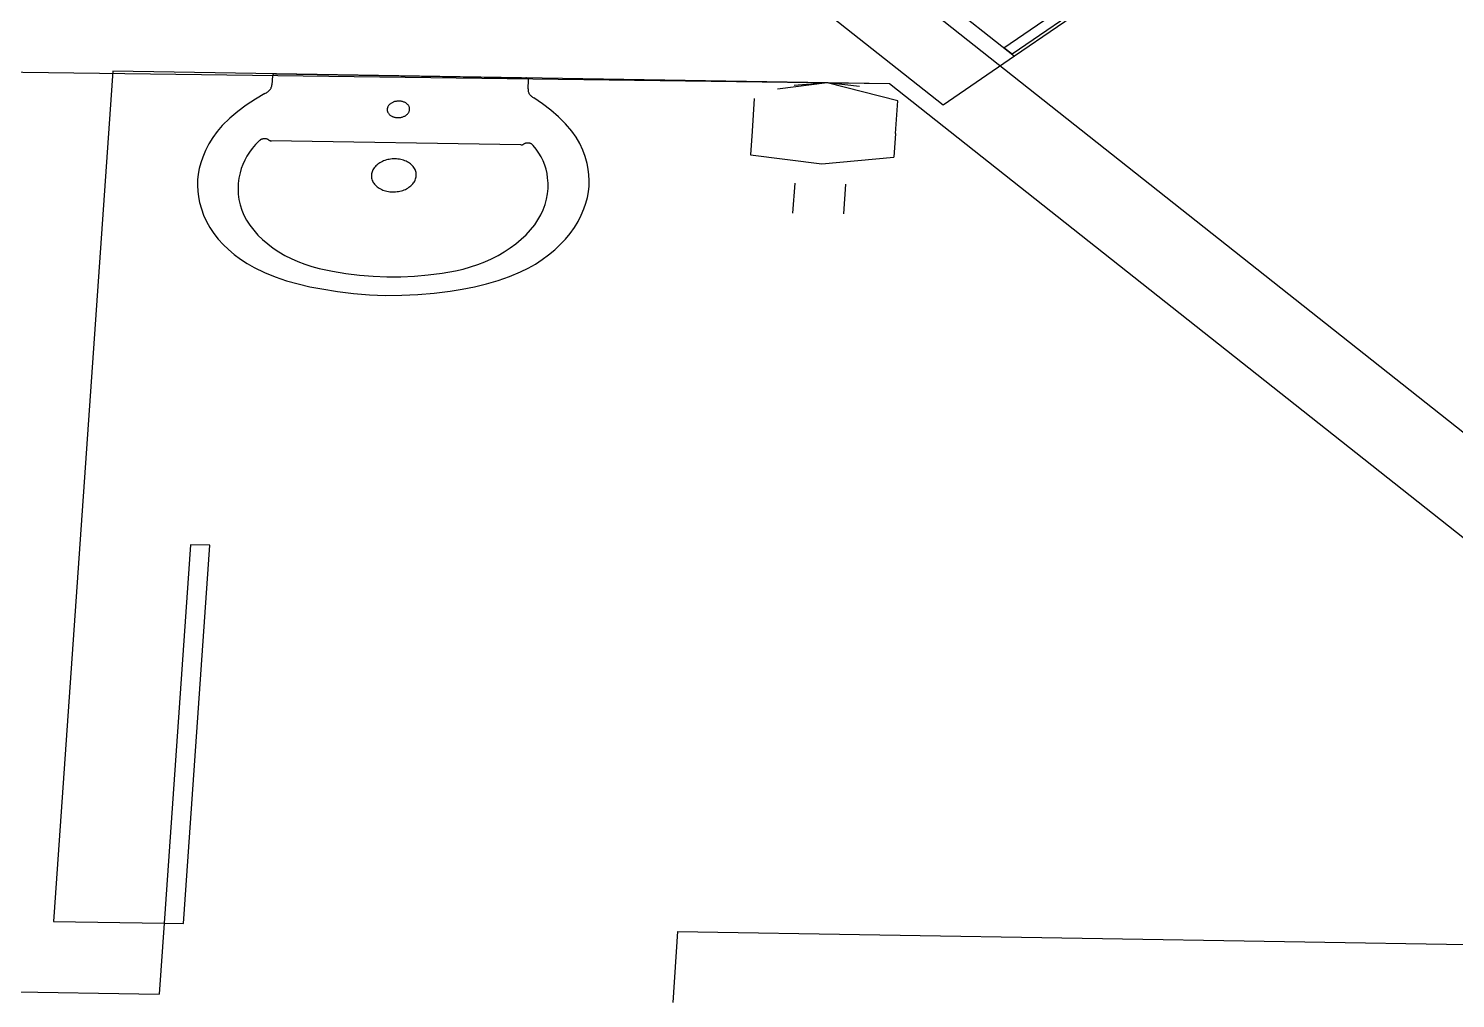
# Model space of a CAD drawing. Extents: x -68 to 264, y 51 to 115.
# Drawn here: x -28.778 to -26.235, y 75.263 to 76.991 of the extents above; entities that cross this region are included whole.
import ezdxf

# ---------------------------------------------------------------- set-up
doc = ezdxf.new("R2010")
doc.units = 0
doc.layers.get('0').update_dxf_attribs({"linetype": 'CONTINUOUS'})

msp = doc.modelspace()

# ---------------------------------------------------------------- linework, layer by layer
for p, q in [((-27.1484, 76.8541), (-34.0258, 82.2984)), ((-33.7963, 82.303), (-27.0213, 76.9412)), ((-24.7687, 75.1208), (-33.8097, 82.2763)), ((-19.662, 81.9856), (-27.0213, 76.9412)), ((-27.0402, 76.9562), (-26.7978, 77.1223)), ((-26.7832, 77.1108), (-27.0256, 76.9447)), ((-27.2437, 76.892), (-33.8853, 76.9791)), ((-27.0213, 76.9412), (-27.1484, 76.8541)), ((-27.0256, 76.9447), (-27.0402, 76.9562)), ((-28.6278, 76.9146), (-28.7335, 75.4)), ((-27.2437, 76.892), (-28.6278, 76.9146)), ((-28.3451, 76.8869), (-28.3447, 76.888)), ((-28.3447, 76.888), (-28.3445, 76.8892)), ((-28.3445, 76.8892), (-28.3444, 76.8904)), ((-28.3433, 76.9064), (-28.3444, 76.8904)), ((-28.3432, 76.9069), (-28.3433, 76.9067)), ((-28.3433, 76.9067), (-28.3433, 76.9064)), ((-28.3431, 76.9073), (-28.3432, 76.9071)), ((-28.3432, 76.9071), (-28.3432, 76.9069)), ((-28.343, 76.9075), (-28.3431, 76.9073)), ((-28.3428, 76.9078), (-28.343, 76.9075)), ((-28.3427, 76.908), (-28.3428, 76.9078)), ((-28.3425, 76.9082), (-28.3427, 76.908)), ((-28.3423, 76.9084), (-28.3425, 76.9082)), ((-28.3421, 76.9085), (-28.3423, 76.9084)), ((-28.3419, 76.9087), (-28.3421, 76.9085)), ((-28.3417, 76.9089), (-28.3419, 76.9087)), ((-28.3415, 76.909), (-28.3417, 76.9089)), ((-28.3412, 76.9092), (-28.3415, 76.909)), ((-28.3409, 76.9093), (-28.3412, 76.9092)), ((-28.3407, 76.9094), (-28.3409, 76.9093)), ((-28.3404, 76.9095), (-28.3407, 76.9094)), ((-28.3401, 76.9096), (-28.3404, 76.9095)), ((-28.3398, 76.9097), (-28.3401, 76.9096)), ((-28.3395, 76.9097), (-28.3398, 76.9097)), ((-28.3392, 76.9098), (-28.3395, 76.9097)), ((-28.3389, 76.9098), (-28.3392, 76.9098)), ((-28.3386, 76.9098), (-28.3389, 76.9098)), ((-28.3383, 76.9098), (-28.3386, 76.9098)), ((-28.3379, 76.9098), (-28.3383, 76.9098)), ((-28.3379, 76.9098), (-27.8918, 76.9025)), ((-27.8914, 76.9025), (-27.8918, 76.9025)), ((-27.8911, 76.9025), (-27.8914, 76.9025)), ((-27.8908, 76.9025), (-27.8911, 76.9025)), ((-27.8905, 76.9025), (-27.8908, 76.9025)), ((-27.8902, 76.9024), (-27.8905, 76.9025)), ((-27.8899, 76.9023), (-27.8902, 76.9024)), ((-27.8896, 76.9023), (-27.8899, 76.9023)), ((-27.8894, 76.9022), (-27.8896, 76.9023)), ((-27.8891, 76.902), (-27.8894, 76.9022)), ((-27.8888, 76.9019), (-27.8891, 76.902)), ((-27.8886, 76.9018), (-27.8888, 76.9019)), ((-27.8884, 76.9016), (-27.8886, 76.9018)), ((-27.8881, 76.9015), (-27.8884, 76.9016)), ((-27.8879, 76.9013), (-27.8881, 76.9015)), ((-27.888, 76.8829), (-27.8869, 76.8991)), ((-27.8878, 76.9011), (-27.8879, 76.9013)), ((-27.8876, 76.901), (-27.8878, 76.9011)), ((-27.8874, 76.9008), (-27.8876, 76.901)), ((-27.8873, 76.9006), (-27.8874, 76.9008)), ((-27.8872, 76.9003), (-27.8873, 76.9006)), ((-27.8871, 76.9001), (-27.8872, 76.9003)), ((-27.887, 76.8999), (-27.8871, 76.9001)), ((-27.8869, 76.8997), (-27.887, 76.8999)), ((-27.8869, 76.8995), (-27.8869, 76.8997)), ((-27.8869, 76.8992), (-27.8869, 76.8995)), ((-27.8869, 76.8991), (-27.8869, 76.8992)), ((-27.355, 76.8938), (-27.4437, 76.8823)), ((-27.355, 76.8938), (-27.4136, 76.8889)), ((-27.2972, 76.887), (-27.355, 76.8938)), ((-27.2292, 76.8615), (-27.355, 76.8938)), ((-25.288, 75.3438), (-27.2437, 76.892)), ((-20.5818, 71.6182), (-27.2437, 76.892)), ((-28.3739, 76.8649), (-28.3901, 76.8542)), ((-28.3569, 76.8748), (-28.3739, 76.8649)), ((-28.3569, 76.8748), (-28.3556, 76.8755)), ((-28.3556, 76.8755), (-28.3543, 76.8762)), ((-28.3543, 76.8762), (-28.3531, 76.8769)), ((-28.3531, 76.8769), (-28.3519, 76.8777)), ((-28.3519, 76.8777), (-28.3508, 76.8786)), ((-28.3508, 76.8786), (-28.3498, 76.8795)), ((-28.3498, 76.8795), (-28.3489, 76.8805)), ((-28.3489, 76.8805), (-28.348, 76.8815)), ((-28.348, 76.8815), (-28.3472, 76.8825)), ((-28.3472, 76.8825), (-28.3466, 76.8836)), ((-28.3466, 76.8836), (-28.346, 76.8846)), ((-28.346, 76.8846), (-28.3455, 76.8858)), ((-28.3455, 76.8858), (-28.3451, 76.8869)), ((-27.888, 76.8829), (-27.888, 76.8818)), ((-27.888, 76.8818), (-27.888, 76.8806)), ((-27.888, 76.8806), (-27.8878, 76.8794)), ((-27.8878, 76.8794), (-27.8876, 76.8783)), ((-27.8876, 76.8783), (-27.8872, 76.8772)), ((-27.8872, 76.8772), (-27.8868, 76.8761)), ((-27.8868, 76.8761), (-27.8863, 76.875)), ((-27.8863, 76.875), (-27.8856, 76.8739)), ((-27.8856, 76.8739), (-27.8849, 76.8729)), ((-27.8849, 76.8729), (-27.8841, 76.8719)), ((-27.8841, 76.8719), (-27.8832, 76.871)), ((-27.8832, 76.871), (-27.8822, 76.8701)), ((-27.8822, 76.8701), (-27.8812, 76.8692)), ((-27.8812, 76.8692), (-27.8801, 76.8684)), ((-27.8801, 76.8684), (-27.8789, 76.8677)), ((-27.8789, 76.8677), (-27.8776, 76.867)), ((-27.862, 76.8565), (-27.8776, 76.867)), ((-27.4848, 76.8657), (-27.4888, 76.8077)), ((-28.4054, 76.8428), (-28.4196, 76.8307)), ((-28.3901, 76.8542), (-28.4054, 76.8428)), ((-28.1389, 76.8469), (-28.139, 76.8459)), ((-28.139, 76.8459), (-28.1389, 76.845)), ((-28.1388, 76.8478), (-28.1389, 76.8469)), ((-28.1389, 76.845), (-28.1388, 76.844)), ((-28.1386, 76.8488), (-28.1388, 76.8478)), ((-28.1388, 76.844), (-28.1385, 76.8431)), ((-28.1384, 76.8497), (-28.1386, 76.8488)), ((-28.1385, 76.8431), (-28.1382, 76.8421)), ((-28.138, 76.8507), (-28.1384, 76.8497)), ((-28.1382, 76.8421), (-28.1378, 76.8412)), ((-28.1376, 76.8516), (-28.138, 76.8507)), ((-28.1378, 76.8412), (-28.1373, 76.8403)), ((-28.137, 76.8525), (-28.1376, 76.8516)), ((-28.1373, 76.8403), (-28.1368, 76.8395)), ((-28.1364, 76.8533), (-28.137, 76.8525)), ((-28.1368, 76.8395), (-28.1361, 76.8387)), ((-28.1358, 76.8542), (-28.1364, 76.8533)), ((-28.1361, 76.8387), (-28.1354, 76.8379)), ((-28.135, 76.855), (-28.1358, 76.8542)), ((-28.1354, 76.8379), (-28.1347, 76.8371)), ((-28.1342, 76.8558), (-28.135, 76.855)), ((-28.1347, 76.8371), (-28.1338, 76.8364)), ((-28.1333, 76.8565), (-28.1342, 76.8558)), ((-28.1324, 76.8572), (-28.1333, 76.8565)), ((-28.1314, 76.8578), (-28.1324, 76.8572)), ((-28.1303, 76.8584), (-28.1314, 76.8578)), ((-28.1292, 76.859), (-28.1303, 76.8584)), ((-28.1281, 76.8594), (-28.1292, 76.859)), ((-28.1269, 76.8599), (-28.1281, 76.8594)), ((-28.1257, 76.8603), (-28.1269, 76.8599)), ((-28.1244, 76.8606), (-28.1257, 76.8603)), ((-28.1232, 76.8608), (-28.1244, 76.8606)), ((-28.1219, 76.861), (-28.1232, 76.8608)), ((-28.1206, 76.8612), (-28.1219, 76.861)), ((-28.1193, 76.8612), (-28.1206, 76.8612)), ((-28.118, 76.8613), (-28.1193, 76.8612)), ((-28.1167, 76.8612), (-28.118, 76.8613)), ((-28.1154, 76.8611), (-28.1167, 76.8612)), ((-28.1141, 76.8609), (-28.1154, 76.8611)), ((-28.1128, 76.8607), (-28.1141, 76.8609)), ((-28.1116, 76.8604), (-28.1128, 76.8607)), ((-28.1104, 76.86), (-28.1116, 76.8604)), ((-28.1092, 76.8596), (-28.1104, 76.86)), ((-28.1081, 76.8591), (-28.1092, 76.8596)), ((-28.107, 76.8586), (-28.1081, 76.8591)), ((-28.106, 76.858), (-28.107, 76.8586)), ((-28.105, 76.8574), (-28.106, 76.858)), ((-28.1041, 76.8567), (-28.105, 76.8574)), ((-28.1046, 76.8366), (-28.1037, 76.8374)), ((-28.1033, 76.856), (-28.1041, 76.8567)), ((-28.1037, 76.8374), (-28.1029, 76.8381)), ((-28.1025, 76.8552), (-28.1033, 76.856)), ((-28.1029, 76.8381), (-28.1022, 76.8389)), ((-28.1018, 76.8544), (-28.1025, 76.8552)), ((-28.1022, 76.8389), (-28.1015, 76.8398)), ((-28.1012, 76.8536), (-28.1018, 76.8544)), ((-28.1015, 76.8398), (-28.1009, 76.8406)), ((-28.1006, 76.8528), (-28.1012, 76.8536)), ((-28.1009, 76.8406), (-28.1004, 76.8415)), ((-28.1001, 76.8519), (-28.1006, 76.8528)), ((-28.1004, 76.8415), (-28.0999, 76.8424)), ((-28.0997, 76.851), (-28.1001, 76.8519)), ((-28.0999, 76.8424), (-28.0996, 76.8434)), ((-28.0994, 76.85), (-28.0997, 76.851)), ((-28.0996, 76.8434), (-28.0993, 76.8443)), ((-28.0992, 76.8491), (-28.0994, 76.85)), ((-28.0993, 76.8443), (-28.0991, 76.8453)), ((-28.099, 76.8482), (-28.0992, 76.8491)), ((-28.0991, 76.8453), (-28.099, 76.8462)), ((-28.099, 76.8472), (-28.099, 76.8482)), ((-28.099, 76.8462), (-28.099, 76.8472)), ((-27.8474, 76.8453), (-27.862, 76.8565)), ((-27.8338, 76.8335), (-27.8474, 76.8453)), ((-27.2331, 76.8036), (-27.2292, 76.8615)), ((-28.4329, 76.818), (-28.4417, 76.8074)), ((-28.4196, 76.8307), (-28.4329, 76.818)), ((-28.1338, 76.8364), (-28.1329, 76.8357)), ((-28.1329, 76.8357), (-28.1319, 76.8351)), ((-28.1319, 76.8351), (-28.1309, 76.8345)), ((-28.1309, 76.8345), (-28.1298, 76.834)), ((-28.1298, 76.834), (-28.1287, 76.8335)), ((-28.1287, 76.8335), (-28.1276, 76.8331)), ((-28.1276, 76.8331), (-28.1264, 76.8327)), ((-28.1264, 76.8327), (-28.1251, 76.8324)), ((-28.1251, 76.8324), (-28.1239, 76.8322)), ((-28.1239, 76.8322), (-28.1226, 76.832)), ((-28.1226, 76.832), (-28.1213, 76.8319)), ((-28.1213, 76.8319), (-28.12, 76.8319)), ((-28.12, 76.8319), (-28.1187, 76.8319)), ((-28.1187, 76.8319), (-28.1174, 76.8319)), ((-28.1174, 76.8319), (-28.1161, 76.8321)), ((-28.1161, 76.8321), (-28.1148, 76.8323)), ((-28.1148, 76.8323), (-28.1135, 76.8325)), ((-28.1135, 76.8325), (-28.1123, 76.8329)), ((-28.1123, 76.8329), (-28.111, 76.8332)), ((-28.111, 76.8332), (-28.1099, 76.8337)), ((-28.1099, 76.8337), (-28.1087, 76.8342)), ((-28.1087, 76.8342), (-28.1076, 76.8347)), ((-28.1076, 76.8347), (-28.1066, 76.8353)), ((-28.1066, 76.8353), (-28.1056, 76.8359)), ((-28.1056, 76.8359), (-28.1046, 76.8366)), ((-27.8212, 76.821), (-27.8338, 76.8335)), ((-27.8097, 76.8079), (-27.8212, 76.821)), ((-28.4496, 76.7963), (-28.4566, 76.785)), ((-28.4417, 76.8074), (-28.4496, 76.7963)), ((-28.3674, 76.7901), (-28.3736, 76.7837)), ((-28.367, 76.7905), (-28.3674, 76.7901)), ((-28.3666, 76.7909), (-28.367, 76.7905)), ((-28.3661, 76.7913), (-28.3666, 76.7909)), ((-28.3656, 76.7917), (-28.3661, 76.7913)), ((-28.3651, 76.7921), (-28.3656, 76.7917)), ((-28.3646, 76.7924), (-28.3651, 76.7921)), ((-28.364, 76.7927), (-28.3646, 76.7924)), ((-28.3634, 76.793), (-28.364, 76.7927)), ((-28.3627, 76.7933), (-28.3634, 76.793)), ((-28.3621, 76.7935), (-28.3627, 76.7933)), ((-28.3614, 76.7937), (-28.3621, 76.7935)), ((-28.3608, 76.7939), (-28.3614, 76.7937)), ((-28.3601, 76.794), (-28.3608, 76.7939)), ((-28.3594, 76.7941), (-28.3601, 76.794)), ((-28.3587, 76.7942), (-28.3594, 76.7941)), ((-28.358, 76.7942), (-28.3587, 76.7942)), ((-28.3572, 76.7942), (-28.358, 76.7942)), ((-28.3565, 76.7942), (-28.3572, 76.7942)), ((-28.3558, 76.7941), (-28.3565, 76.7942)), ((-28.3551, 76.7941), (-28.3558, 76.7941)), ((-28.3545, 76.7939), (-28.3551, 76.7941)), ((-28.3538, 76.7938), (-28.3545, 76.7939)), ((-28.3531, 76.7936), (-28.3538, 76.7938)), ((-28.3525, 76.7934), (-28.3531, 76.7936)), ((-28.3519, 76.7931), (-28.3525, 76.7934)), ((-28.3513, 76.7928), (-28.3519, 76.7931)), ((-28.3507, 76.7925), (-28.3513, 76.7928)), ((-28.3502, 76.7922), (-28.3507, 76.7925)), ((-28.3497, 76.7918), (-28.3502, 76.7922)), ((-28.3497, 76.7918), (-28.3495, 76.7917)), ((-28.3495, 76.7917), (-28.3492, 76.7915)), ((-28.3492, 76.7915), (-28.3489, 76.7913)), ((-28.3489, 76.7913), (-28.3487, 76.7912)), ((-28.3487, 76.7912), (-28.3484, 76.7911)), ((-28.3484, 76.7911), (-28.3481, 76.7909)), ((-28.3481, 76.7909), (-28.3478, 76.7908)), ((-28.3478, 76.7908), (-28.3474, 76.7907)), ((-28.3474, 76.7907), (-28.3471, 76.7907)), ((-28.3471, 76.7907), (-28.3467, 76.7906)), ((-27.9011, 76.7833), (-28.3467, 76.7906)), ((-28.3467, 76.7906), (-28.3464, 76.7906)), ((-28.3464, 76.7906), (-28.3461, 76.7905)), ((-28.3461, 76.7905), (-28.3458, 76.7905)), ((-28.3458, 76.7905), (-28.3454, 76.7905)), ((-28.3454, 76.7905), (-28.3451, 76.7905)), ((-27.8926, 76.7861), (-27.8933, 76.7859)), ((-27.892, 76.7862), (-27.8926, 76.7861)), ((-27.8913, 76.7864), (-27.892, 76.7862)), ((-27.8906, 76.7865), (-27.8913, 76.7864)), ((-27.8899, 76.7866), (-27.8906, 76.7865)), ((-27.8892, 76.7866), (-27.8899, 76.7866)), ((-27.8885, 76.7866), (-27.8892, 76.7866)), ((-27.8877, 76.7866), (-27.8885, 76.7866)), ((-27.887, 76.7865), (-27.8877, 76.7866)), ((-27.8863, 76.7864), (-27.887, 76.7865)), ((-27.8857, 76.7863), (-27.8863, 76.7864)), ((-27.885, 76.7861), (-27.8857, 76.7863)), ((-27.8843, 76.7859), (-27.885, 76.7861)), ((-27.8024, 76.797), (-27.8097, 76.8079)), ((-27.796, 76.7857), (-27.8024, 76.797)), ((-27.4888, 76.8077), (-27.4917, 76.7653)), ((-27.2331, 76.8036), (-27.236, 76.7612)), ((-28.4676, 76.7614), (-28.4711, 76.7515)), ((-28.4626, 76.7733), (-28.4676, 76.7614)), ((-28.4566, 76.785), (-28.4626, 76.7733)), ((-28.389, 76.7632), (-28.3929, 76.7559)), ((-28.3844, 76.7702), (-28.389, 76.7632)), ((-28.3793, 76.7771), (-28.3844, 76.7702)), ((-28.3736, 76.7837), (-28.3793, 76.7771)), ((-27.9011, 76.7833), (-27.9008, 76.7833)), ((-27.9008, 76.7833), (-27.9004, 76.7833)), ((-27.9004, 76.7833), (-27.9001, 76.7833)), ((-27.9001, 76.7833), (-27.8997, 76.7833)), ((-27.8997, 76.7833), (-27.8994, 76.7833)), ((-27.8994, 76.7833), (-27.899, 76.7834)), ((-27.899, 76.7834), (-27.8987, 76.7834)), ((-27.8987, 76.7834), (-27.8984, 76.7835)), ((-27.8984, 76.7835), (-27.8981, 76.7836)), ((-27.8981, 76.7836), (-27.8977, 76.7837)), ((-27.8977, 76.7837), (-27.8974, 76.7838)), ((-27.8974, 76.7838), (-27.8971, 76.784)), ((-27.8971, 76.784), (-27.8968, 76.7841)), ((-27.8968, 76.7841), (-27.8966, 76.7843)), ((-27.8966, 76.7843), (-27.8963, 76.7845)), ((-27.8958, 76.7848), (-27.8963, 76.7845)), ((-27.8952, 76.7851), (-27.8958, 76.7848)), ((-27.8946, 76.7854), (-27.8952, 76.7851)), ((-27.894, 76.7857), (-27.8946, 76.7854)), ((-27.8933, 76.7859), (-27.894, 76.7857)), ((-27.8837, 76.7857), (-27.8843, 76.7859)), ((-27.8831, 76.7855), (-27.8837, 76.7857)), ((-27.8825, 76.7852), (-27.8831, 76.7855)), ((-27.8819, 76.7849), (-27.8825, 76.7852)), ((-27.8814, 76.7846), (-27.8819, 76.7849)), ((-27.8809, 76.7842), (-27.8814, 76.7846)), ((-27.8804, 76.7838), (-27.8809, 76.7842)), ((-27.88, 76.7834), (-27.8804, 76.7838)), ((-27.8796, 76.783), (-27.88, 76.7834)), ((-27.8792, 76.7826), (-27.8796, 76.783)), ((-27.8789, 76.7821), (-27.8792, 76.7826)), ((-27.8736, 76.7756), (-27.8789, 76.7821)), ((-27.8688, 76.7688), (-27.8736, 76.7756)), ((-27.8646, 76.7618), (-27.8688, 76.7688)), ((-27.8611, 76.7546), (-27.8646, 76.7618)), ((-27.7906, 76.7741), (-27.796, 76.7857)), ((-27.7862, 76.7623), (-27.7906, 76.7741)), ((-27.7828, 76.7503), (-27.7862, 76.7623)), ((-27.4917, 76.7653), (-27.3648, 76.7494)), ((-27.3648, 76.7494), (-27.236, 76.7612)), ((-28.4738, 76.7415), (-28.4757, 76.7314)), ((-28.4711, 76.7515), (-28.4738, 76.7415)), ((-28.399, 76.741), (-28.401, 76.7334)), ((-28.3962, 76.7486), (-28.399, 76.741)), ((-28.3929, 76.7559), (-28.3962, 76.7486)), ((-28.1659, 76.7353), (-28.1664, 76.7334)), ((-28.1652, 76.7372), (-28.1659, 76.7353)), ((-28.1643, 76.739), (-28.1652, 76.7372)), ((-28.1632, 76.7408), (-28.1643, 76.739)), ((-28.162, 76.7425), (-28.1632, 76.7408)), ((-28.1607, 76.7442), (-28.162, 76.7425)), ((-28.1592, 76.7458), (-28.1607, 76.7442)), ((-28.1575, 76.7474), (-28.1592, 76.7458)), ((-28.1558, 76.7488), (-28.1575, 76.7474)), ((-28.1539, 76.7502), (-28.1558, 76.7488)), ((-28.1519, 76.7515), (-28.1539, 76.7502)), ((-28.1498, 76.7527), (-28.1519, 76.7515)), ((-28.1476, 76.7538), (-28.1498, 76.7527)), ((-28.1453, 76.7547), (-28.1476, 76.7538)), ((-28.1429, 76.7556), (-28.1453, 76.7547)), ((-28.1405, 76.7564), (-28.1429, 76.7556)), ((-28.138, 76.757), (-28.1405, 76.7564)), ((-28.1355, 76.7575), (-28.138, 76.757)), ((-28.1329, 76.7579), (-28.1355, 76.7575)), ((-28.1303, 76.7582), (-28.1329, 76.7579)), ((-28.1277, 76.7583), (-28.1303, 76.7582)), ((-28.1251, 76.7584), (-28.1277, 76.7583)), ((-28.1225, 76.7583), (-28.1251, 76.7584)), ((-28.1199, 76.758), (-28.1225, 76.7583)), ((-28.1173, 76.7577), (-28.1199, 76.758)), ((-28.1148, 76.7572), (-28.1173, 76.7577)), ((-28.1123, 76.7566), (-28.1148, 76.7572)), ((-28.1099, 76.7559), (-28.1123, 76.7566)), ((-28.1076, 76.755), (-28.1099, 76.7559)), ((-28.1054, 76.7541), (-28.1076, 76.755)), ((-28.1032, 76.753), (-28.1054, 76.7541)), ((-28.1012, 76.7519), (-28.1032, 76.753)), ((-28.0992, 76.7506), (-28.1012, 76.7519)), ((-28.0974, 76.7493), (-28.0992, 76.7506)), ((-28.0957, 76.7479), (-28.0974, 76.7493)), ((-28.0942, 76.7463), (-28.0957, 76.7479)), ((-28.0927, 76.7448), (-28.0942, 76.7463)), ((-28.0915, 76.7431), (-28.0927, 76.7448)), ((-28.0904, 76.7414), (-28.0915, 76.7431)), ((-28.0894, 76.7396), (-28.0904, 76.7414)), ((-28.0886, 76.7378), (-28.0894, 76.7396)), ((-28.088, 76.7359), (-28.0886, 76.7378)), ((-28.0875, 76.7341), (-28.088, 76.7359)), ((-27.8581, 76.7472), (-27.8611, 76.7546)), ((-27.8558, 76.7398), (-27.8581, 76.7472)), ((-27.8542, 76.7322), (-27.8558, 76.7398)), ((-27.7807, 76.7403), (-27.7828, 76.7503)), ((-27.7795, 76.7302), (-27.7807, 76.7403)), ((-28.4768, 76.7212), (-28.4771, 76.711)), ((-28.4771, 76.711), (-28.4766, 76.7009)), ((-28.4757, 76.7314), (-28.4768, 76.7212)), ((-28.4044, 76.7144), (-28.4048, 76.7048)), ((-28.4031, 76.7239), (-28.4044, 76.7144)), ((-28.401, 76.7334), (-28.4031, 76.7239)), ((-28.167, 76.7296), (-28.1671, 76.7277)), ((-28.1671, 76.7277), (-28.167, 76.7258)), ((-28.1668, 76.7315), (-28.167, 76.7296)), ((-28.167, 76.7258), (-28.1667, 76.7239)), ((-28.1664, 76.7334), (-28.1668, 76.7315)), ((-28.1667, 76.7239), (-28.1662, 76.722)), ((-28.1662, 76.722), (-28.1656, 76.7201)), ((-28.1656, 76.7201), (-28.1648, 76.7183)), ((-28.1648, 76.7183), (-28.1638, 76.7165)), ((-28.1638, 76.7165), (-28.1627, 76.7148)), ((-28.1627, 76.7148), (-28.1614, 76.7132)), ((-28.1614, 76.7132), (-28.16, 76.7116)), ((-28.16, 76.7116), (-28.1585, 76.7101)), ((-28.1585, 76.7101), (-28.1568, 76.7086)), ((-28.0984, 76.7091), (-28.0966, 76.7105)), ((-28.0966, 76.7105), (-28.095, 76.7121)), ((-28.095, 76.7121), (-28.0935, 76.7137)), ((-28.0935, 76.7137), (-28.0922, 76.7154)), ((-28.0922, 76.7154), (-28.091, 76.7171)), ((-28.091, 76.7171), (-28.0899, 76.7189)), ((-28.0899, 76.7189), (-28.089, 76.7207)), ((-28.089, 76.7207), (-28.0883, 76.7226)), ((-28.0883, 76.7226), (-28.0878, 76.7245)), ((-28.0878, 76.7245), (-28.0874, 76.7264)), ((-28.0872, 76.7322), (-28.0875, 76.7341)), ((-28.0874, 76.7264), (-28.0871, 76.7283)), ((-28.0871, 76.7302), (-28.0872, 76.7322)), ((-28.0871, 76.7283), (-28.0871, 76.7302)), ((-27.8532, 76.7245), (-27.8542, 76.7322)), ((-27.8524, 76.715), (-27.8532, 76.7245)), ((-27.8524, 76.7054), (-27.8524, 76.715)), ((-27.7804, 76.6997), (-27.7793, 76.7098)), ((-27.779, 76.72), (-27.7795, 76.7302)), ((-27.7793, 76.7098), (-27.779, 76.72)), ((-27.4128, 76.7148), (-27.4165, 76.6619)), ((-27.3251, 76.6604), (-27.3215, 76.7134)), ((-28.4766, 76.7009), (-28.4753, 76.6908)), ((-28.4753, 76.6908), (-28.4733, 76.6808)), ((-28.4048, 76.7048), (-28.4044, 76.6952)), ((-28.4044, 76.6952), (-28.4031, 76.6857)), ((-28.4031, 76.6857), (-28.401, 76.6763)), ((-28.1568, 76.7086), (-28.155, 76.7073)), ((-28.155, 76.7073), (-28.153, 76.706)), ((-28.153, 76.706), (-28.151, 76.7049)), ((-28.151, 76.7049), (-28.1488, 76.7038)), ((-28.1488, 76.7038), (-28.1466, 76.7029)), ((-28.1466, 76.7029), (-28.1443, 76.702)), ((-28.1443, 76.702), (-28.1419, 76.7013)), ((-28.1419, 76.7013), (-28.1394, 76.7007)), ((-28.1394, 76.7007), (-28.1369, 76.7002)), ((-28.1369, 76.7002), (-28.1343, 76.6999)), ((-28.1343, 76.6999), (-28.1317, 76.6997)), ((-28.1317, 76.6997), (-28.1291, 76.6996)), ((-28.1291, 76.6996), (-28.1265, 76.6996)), ((-28.1265, 76.6996), (-28.1239, 76.6997)), ((-28.1239, 76.6997), (-28.1213, 76.7)), ((-28.1213, 76.7), (-28.1187, 76.7004)), ((-28.1187, 76.7004), (-28.1162, 76.7009)), ((-28.1162, 76.7009), (-28.1137, 76.7015)), ((-28.1137, 76.7015), (-28.1112, 76.7023)), ((-28.1112, 76.7023), (-28.1089, 76.7032)), ((-28.1089, 76.7032), (-28.1066, 76.7041)), ((-28.1066, 76.7041), (-28.1044, 76.7052)), ((-28.1044, 76.7052), (-28.1023, 76.7064)), ((-28.1023, 76.7064), (-28.1003, 76.7077)), ((-28.1003, 76.7077), (-28.0984, 76.7091)), ((-27.8577, 76.6769), (-27.8551, 76.6863)), ((-27.8551, 76.6863), (-27.8534, 76.6958)), ((-27.8534, 76.6958), (-27.8524, 76.7054)), ((-27.7849, 76.6795), (-27.7822, 76.6896)), ((-27.7822, 76.6896), (-27.7804, 76.6997)), ((-28.4733, 76.6808), (-28.4701, 76.6693)), ((-28.4701, 76.6693), (-28.466, 76.658)), ((-28.401, 76.6763), (-28.398, 76.6671)), ((-28.398, 76.6671), (-28.3943, 76.658)), ((-27.8653, 76.6584), (-27.8611, 76.6676)), ((-27.8611, 76.6676), (-27.8577, 76.6769)), ((-27.7931, 76.6583), (-27.7884, 76.6696)), ((-27.7884, 76.6696), (-27.7849, 76.6795)), ((-28.466, 76.658), (-28.4609, 76.647)), ((-28.4609, 76.647), (-28.4548, 76.6362)), ((-28.4548, 76.6362), (-28.4479, 76.6257)), ((-28.3943, 76.658), (-28.3897, 76.6491)), ((-28.3897, 76.6491), (-28.3836, 76.64)), ((-28.3836, 76.64), (-28.3768, 76.6312)), ((-27.8834, 76.6319), (-27.876, 76.6408)), ((-27.876, 76.6408), (-27.8703, 76.6495)), ((-27.8703, 76.6495), (-27.8653, 76.6584)), ((-27.8129, 76.6257), (-27.8054, 76.6363)), ((-27.8054, 76.6363), (-27.7988, 76.6471)), ((-27.7988, 76.6471), (-27.7931, 76.6583)), ((-28.4479, 76.6257), (-28.44, 76.6156)), ((-28.44, 76.6156), (-28.4313, 76.6059)), ((-28.3768, 76.6312), (-28.3692, 76.6227)), ((-28.3692, 76.6227), (-28.3609, 76.6146)), ((-28.3609, 76.6146), (-28.3519, 76.6069)), ((-27.9096, 76.6072), (-27.9002, 76.6151)), ((-27.9002, 76.6151), (-27.8915, 76.6233)), ((-27.8915, 76.6233), (-27.8834, 76.6319)), ((-27.8305, 76.6057), (-27.8213, 76.6155)), ((-27.8213, 76.6155), (-27.8129, 76.6257)), ((-28.4313, 76.6059), (-28.4218, 76.5967)), ((-28.4218, 76.5967), (-28.4115, 76.5879)), ((-28.4115, 76.5879), (-28.4004, 76.5796)), ((-28.3519, 76.6069), (-28.3423, 76.5996)), ((-28.3423, 76.5996), (-28.332, 76.5928)), ((-28.332, 76.5928), (-28.3212, 76.5865)), ((-28.3212, 76.5865), (-28.3099, 76.5807)), ((-27.953, 76.5805), (-27.9414, 76.5865)), ((-27.9414, 76.5865), (-27.9303, 76.5929)), ((-27.9303, 76.5929), (-27.9197, 76.5999)), ((-27.9197, 76.5999), (-27.9096, 76.6072)), ((-27.8628, 76.579), (-27.8513, 76.5874)), ((-27.8513, 76.5874), (-27.8405, 76.5963)), ((-27.8405, 76.5963), (-27.8305, 76.6057)), ((-28.4004, 76.5796), (-28.3886, 76.5719)), ((-28.3886, 76.5719), (-28.3762, 76.5648)), ((-28.3762, 76.5648), (-28.3576, 76.5561)), ((-28.3099, 76.5807), (-28.2981, 76.5754)), ((-28.2981, 76.5754), (-28.2859, 76.5706)), ((-28.2859, 76.5706), (-28.2733, 76.5665)), ((-28.2733, 76.5665), (-28.2603, 76.5629)), ((-28.2603, 76.5629), (-28.2367, 76.5581)), ((-28.2367, 76.5581), (-28.2128, 76.5542)), ((-28.0413, 76.5549), (-28.0171, 76.5589)), ((-28.0171, 76.5589), (-28.0037, 76.5621)), ((-28.0037, 76.5621), (-27.9905, 76.5658)), ((-27.9905, 76.5658), (-27.9776, 76.5702)), ((-27.9776, 76.5702), (-27.9651, 76.5751)), ((-27.9651, 76.5751), (-27.953, 76.5805)), ((-27.9012, 76.557), (-27.8878, 76.5638)), ((-27.8878, 76.5638), (-27.875, 76.5711)), ((-27.875, 76.5711), (-27.8628, 76.579)), ((-28.3576, 76.5561), (-28.3384, 76.5483)), ((-28.3384, 76.5483), (-28.3184, 76.5414)), ((-28.3184, 76.5414), (-28.2979, 76.5355)), ((-28.2979, 76.5355), (-28.2768, 76.5305)), ((-28.2128, 76.5542), (-28.1886, 76.5513)), ((-28.1886, 76.5513), (-28.1641, 76.5493)), ((-28.1641, 76.5493), (-28.1396, 76.5483)), ((-28.1396, 76.5483), (-28.1149, 76.5485)), ((-28.1149, 76.5485), (-28.0903, 76.5497)), ((-28.0903, 76.5497), (-28.0657, 76.5518)), ((-28.0657, 76.5518), (-28.0413, 76.5549)), ((-27.9834, 76.5304), (-27.9621, 76.5356)), ((-27.9621, 76.5356), (-27.9412, 76.5418)), ((-27.9412, 76.5418), (-27.9209, 76.549)), ((-27.9209, 76.549), (-27.9012, 76.557)), ((-28.2768, 76.5305), (-28.2554, 76.5266)), ((-28.2554, 76.5266), (-28.2274, 76.522)), ((-28.2274, 76.522), (-28.1991, 76.5186)), ((-28.1991, 76.5186), (-28.1706, 76.5163)), ((-28.1706, 76.5163), (-28.1419, 76.5151)), ((-28.1419, 76.5151), (-28.113, 76.5153)), ((-28.113, 76.5153), (-28.0842, 76.5167)), ((-28.0842, 76.5167), (-28.0555, 76.5192)), ((-28.0555, 76.5192), (-28.027, 76.5229)), ((-28.027, 76.5229), (-28.0051, 76.5261)), ((-28.0051, 76.5261), (-27.9834, 76.5304)), ((-28.4895, 76.0707), (-28.5364, 75.3968)), ((-28.5021, 75.3962), (-28.4552, 76.0702)), ((-28.4552, 76.0702), (-28.4895, 76.0707)), ((-28.7335, 75.4), (-28.5364, 75.3968)), ((-28.5364, 75.3968), (-28.5452, 75.2703)), ((-28.5364, 75.3968), (-28.5021, 75.3962)), ((-27.6215, 75.3819), (-27.6302, 75.2554)), ((-27.6215, 75.3819), (-25.288, 75.3438)), ((-29.104, 75.2794), (-28.5452, 75.2703))]:
    msp.add_line(p, q)

doc.saveas('drawing.dxf')
